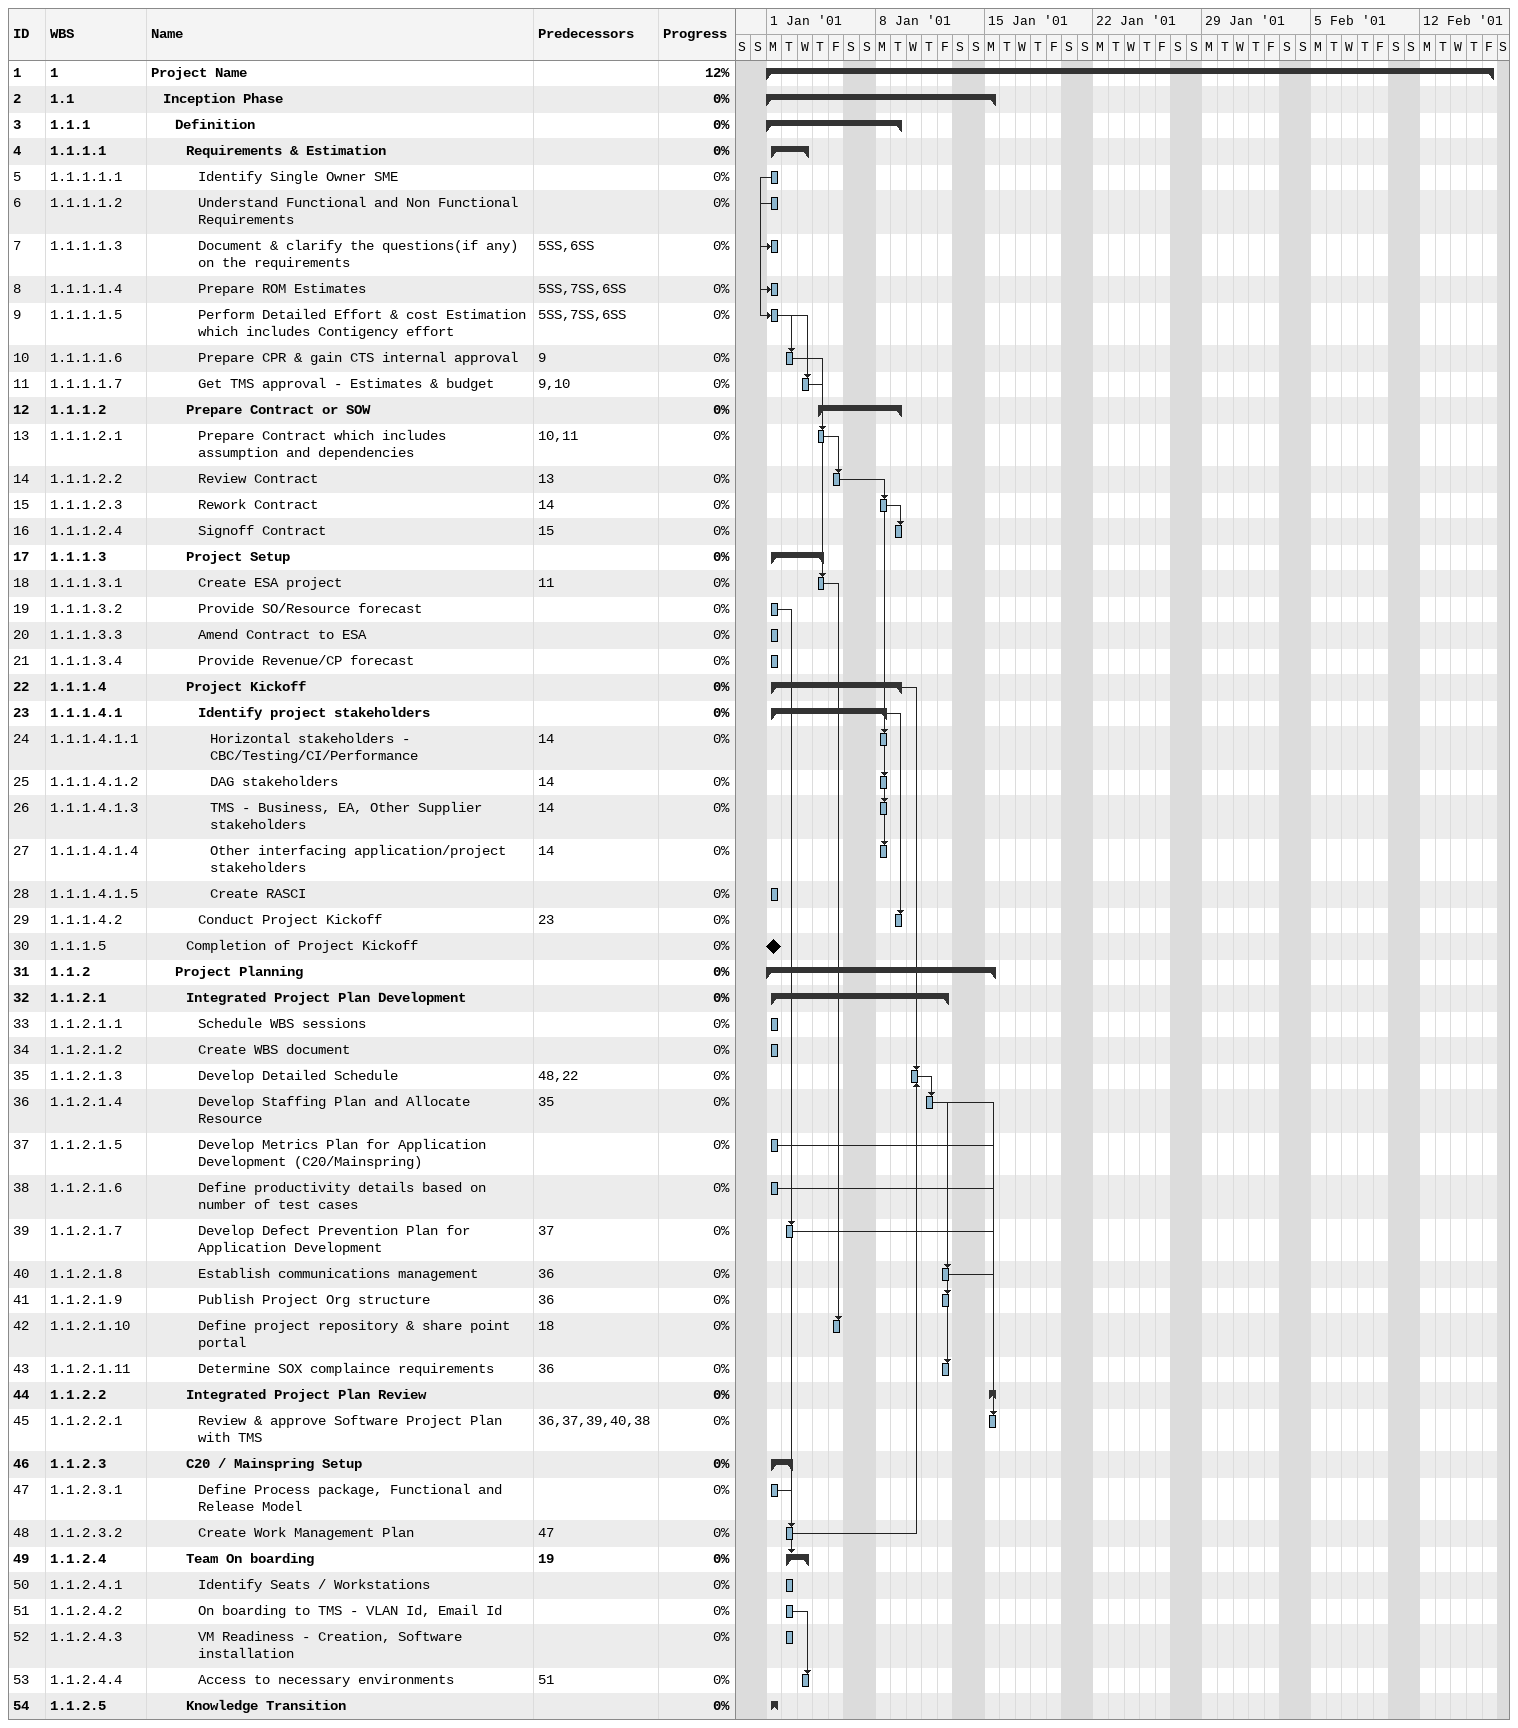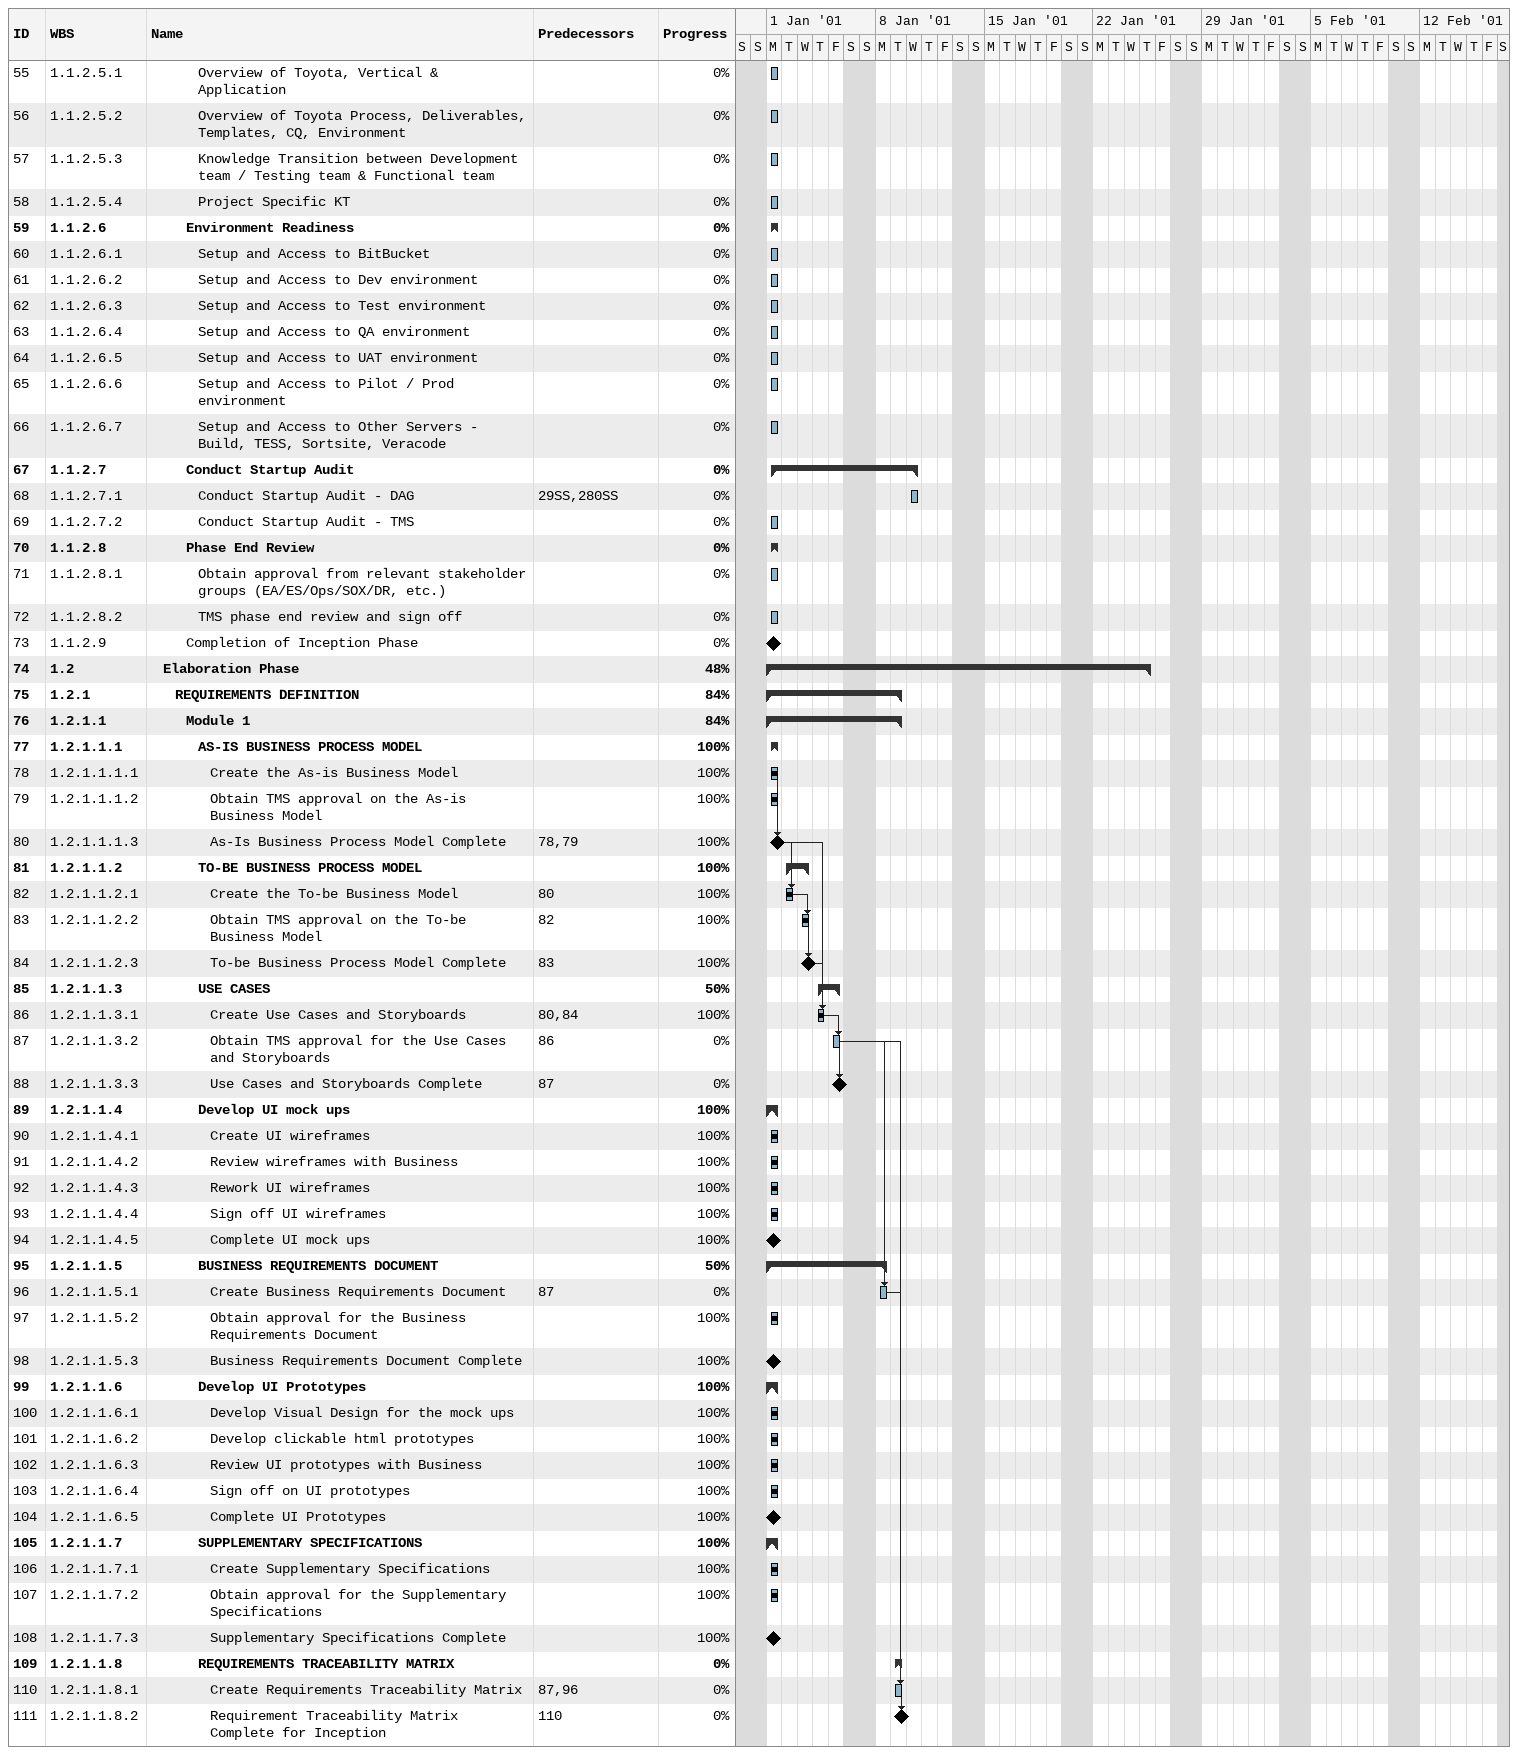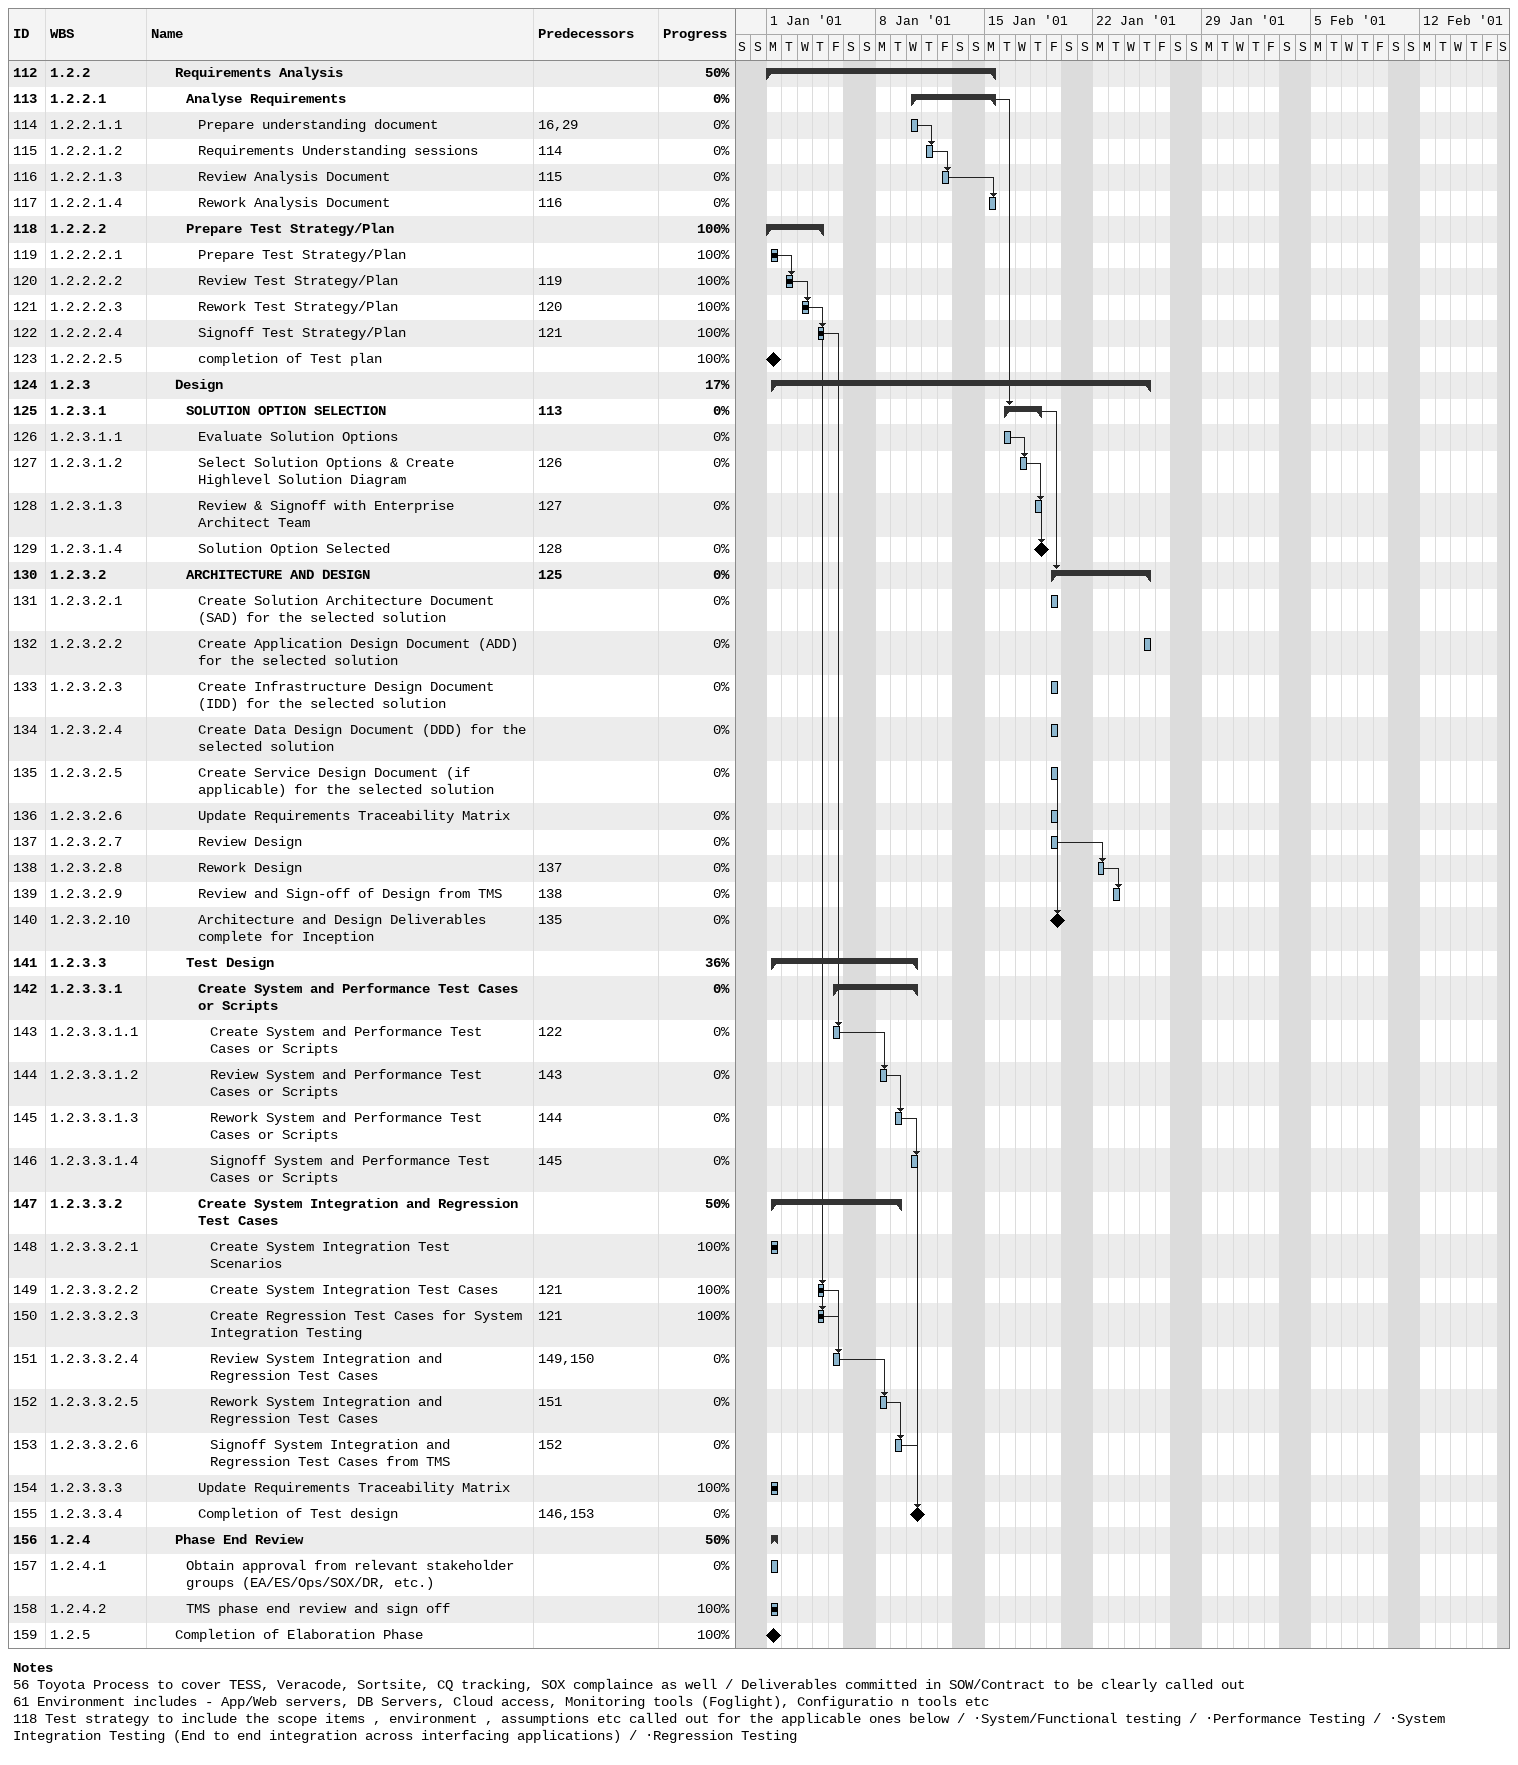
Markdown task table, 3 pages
| ID | WBS | Task | Start | Finish | Predecessors | % complete |
|---|---|---|---|---|---|---|
| 1 | 1 | **Project Name** | 2001-01-01 | 2001-02-16 |  | 12 |
| 2 | 1.1 | **Inception Phase** | 2001-01-01 | 2001-01-15 |  | 0 |
| 3 | 1.1.1 | **Definition** | 2001-01-01 | 2001-01-09 |  | 0 |
| 4 | 1.1.1.1 | **Requirements & Estimation** | 2001-01-01 | 2001-01-03 |  | 0 |
| 5 | 1.1.1.1.1 | Identify Single Owner SME | 2001-01-01 | 2001-01-01 |  | 0 |
| 6 | 1.1.1.1.2 | Understand Functional and Non Functional Requirements | 2001-01-01 | 2001-01-01 |  | 0 |
| 7 | 1.1.1.1.3 | Document & clarify the questions(if any) on the requirements | 2001-01-01 | 2001-01-01 | 5SS, 6SS | 0 |
| 8 | 1.1.1.1.4 | Prepare ROM Estimates | 2001-01-01 | 2001-01-01 | 5SS, 7SS, 6SS | 0 |
| 9 | 1.1.1.1.5 | Perform Detailed Effort & cost Estimation which includes Contigency effort | 2001-01-01 | 2001-01-01 | 5SS, 7SS, 6SS | 0 |
| 10 | 1.1.1.1.6 | Prepare CPR & gain CTS internal approval | 2001-01-02 | 2001-01-02 | 9 | 0 |
| 11 | 1.1.1.1.7 | Get TMS approval - Estimates & budget | 2001-01-03 | 2001-01-03 | 9, 10 | 0 |
| 12 | 1.1.1.2 | **Prepare Contract or SOW** | 2001-01-04 | 2001-01-09 |  | 0 |
| 13 | 1.1.1.2.1 | Prepare Contract which includes assumption and dependencies | 2001-01-04 | 2001-01-04 | 10, 11 | 0 |
| 14 | 1.1.1.2.2 | Review Contract | 2001-01-05 | 2001-01-05 | 13 | 0 |
| 15 | 1.1.1.2.3 | Rework Contract | 2001-01-08 | 2001-01-08 | 14 | 0 |
| 16 | 1.1.1.2.4 | Signoff Contract | 2001-01-09 | 2001-01-09 | 15 | 0 |
| 17 | 1.1.1.3 | **Project Setup** | 2001-01-01 | 2001-01-04 |  | 0 |
| 18 | 1.1.1.3.1 | Create ESA project | 2001-01-04 | 2001-01-04 | 11 | 0 |
| 19 | 1.1.1.3.2 | Provide SO/Resource forecast | 2001-01-01 | 2001-01-01 |  | 0 |
| 20 | 1.1.1.3.3 | Amend Contract to ESA | 2001-01-01 | 2001-01-01 |  | 0 |
| 21 | 1.1.1.3.4 | Provide Revenue/CP forecast | 2001-01-01 | 2001-01-01 |  | 0 |
| 22 | 1.1.1.4 | **Project Kickoff** | 2001-01-01 | 2001-01-09 |  | 0 |
| 23 | 1.1.1.4.1 | **Identify project stakeholders** | 2001-01-01 | 2001-01-08 |  | 0 |
| 24 | 1.1.1.4.1.1 | Horizontal stakeholders - CBC/Testing/CI/Performance | 2001-01-08 | 2001-01-08 | 14 | 0 |
| 25 | 1.1.1.4.1.2 | DAG stakeholders | 2001-01-08 | 2001-01-08 | 14 | 0 |
| 26 | 1.1.1.4.1.3 | TMS - Business, EA, Other Supplier stakeholders | 2001-01-08 | 2001-01-08 | 14 | 0 |
| 27 | 1.1.1.4.1.4 | Other interfacing application/project stakeholders | 2001-01-08 | 2001-01-08 | 14 | 0 |
| 28 | 1.1.1.4.1.5 | Create RASCI | 2001-01-01 | 2001-01-01 |  | 0 |
| 29 | 1.1.1.4.2 | Conduct Project Kickoff | 2001-01-09 | 2001-01-09 | 23 | 0 |
| 30 | 1.1.1.5 | Completion of Project Kickoff (milestone) | 2001-01-01 | 2001-01-01 |  | 0 |
| 31 | 1.1.2 | **Project Planning** | 2001-01-01 | 2001-01-15 |  | 0 |
| 32 | 1.1.2.1 | **Integrated Project Plan Development** | 2001-01-01 | 2001-01-12 |  | 0 |
| 33 | 1.1.2.1.1 | Schedule WBS sessions | 2001-01-01 | 2001-01-01 |  | 0 |
| 34 | 1.1.2.1.2 | Create WBS document | 2001-01-01 | 2001-01-01 |  | 0 |
| 35 | 1.1.2.1.3 | Develop Detailed Schedule | 2001-01-10 | 2001-01-10 | 48, 22 | 0 |
| 36 | 1.1.2.1.4 | Develop Staffing Plan and Allocate Resource | 2001-01-11 | 2001-01-11 | 35 | 0 |
| 37 | 1.1.2.1.5 | Develop Metrics Plan for Application Development (C20/Mainspring) | 2001-01-01 | 2001-01-01 |  | 0 |
| 38 | 1.1.2.1.6 | Define productivity details based on number of test cases | 2001-01-01 | 2001-01-01 |  | 0 |
| 39 | 1.1.2.1.7 | Develop Defect Prevention Plan for Application Development | 2001-01-02 | 2001-01-02 | 37 | 0 |
| 40 | 1.1.2.1.8 | Establish communications management | 2001-01-12 | 2001-01-12 | 36 | 0 |
| 41 | 1.1.2.1.9 | Publish Project Org structure | 2001-01-12 | 2001-01-12 | 36 | 0 |
| 42 | 1.1.2.1.10 | Define project repository & share point portal | 2001-01-05 | 2001-01-05 | 18 | 0 |
| 43 | 1.1.2.1.11 | Determine SOX complaince requirements | 2001-01-12 | 2001-01-12 | 36 | 0 |
| 44 | 1.1.2.2 | **Integrated Project Plan Review** | 2001-01-15 | 2001-01-15 |  | 0 |
| 45 | 1.1.2.2.1 | Review & approve Software Project Plan with TMS | 2001-01-15 | 2001-01-15 | 36, 37, 39, 40, 38 | 0 |
| 46 | 1.1.2.3 | **C20 / Mainspring Setup** | 2001-01-01 | 2001-01-02 |  | 0 |
| 47 | 1.1.2.3.1 | Define Process package, Functional and Release Model | 2001-01-01 | 2001-01-01 |  | 0 |
| 48 | 1.1.2.3.2 | Create Work Management Plan | 2001-01-02 | 2001-01-02 | 47 | 0 |
| 49 | 1.1.2.4 | **Team On boarding** | 2001-01-02 | 2001-01-03 | 19 | 0 |
| 50 | 1.1.2.4.1 | Identify Seats / Workstations | 2001-01-02 | 2001-01-02 |  | 0 |
| 51 | 1.1.2.4.2 | On boarding to TMS - VLAN Id, Email Id | 2001-01-02 | 2001-01-02 |  | 0 |
| 52 | 1.1.2.4.3 | VM Readiness - Creation, Software installation | 2001-01-02 | 2001-01-02 |  | 0 |
| 53 | 1.1.2.4.4 | Access to necessary environments | 2001-01-03 | 2001-01-03 | 51 | 0 |
| 54 | 1.1.2.5 | **Knowledge Transition** | 2001-01-01 | 2001-01-01 |  | 0 |
| 55 | 1.1.2.5.1 | Overview of Toyota, Vertical & Application | 2001-01-01 | 2001-01-01 |  | 0 |
| 56 | 1.1.2.5.2 | Overview of Toyota Process, Deliverables, Templates, CQ, Environment | 2001-01-01 | 2001-01-01 |  | 0 |
| 57 | 1.1.2.5.3 | Knowledge Transition between Development team / Testing team & Functional team | 2001-01-01 | 2001-01-01 |  | 0 |
| 58 | 1.1.2.5.4 | Project Specific KT | 2001-01-01 | 2001-01-01 |  | 0 |
| 59 | 1.1.2.6 | **Environment Readiness** | 2001-01-01 | 2001-01-01 |  | 0 |
| 60 | 1.1.2.6.1 | Setup and Access to BitBucket | 2001-01-01 | 2001-01-01 |  | 0 |
| 61 | 1.1.2.6.2 | Setup and Access to Dev environment | 2001-01-01 | 2001-01-01 |  | 0 |
| 62 | 1.1.2.6.3 | Setup and Access to Test environment | 2001-01-01 | 2001-01-01 |  | 0 |
| 63 | 1.1.2.6.4 | Setup and Access to QA environment | 2001-01-01 | 2001-01-01 |  | 0 |
| 64 | 1.1.2.6.5 | Setup and Access to UAT environment | 2001-01-01 | 2001-01-01 |  | 0 |
| 65 | 1.1.2.6.6 | Setup and Access to Pilot / Prod environment | 2001-01-01 | 2001-01-01 |  | 0 |
| 66 | 1.1.2.6.7 | Setup and Access to Other Servers - Build, TESS, Sortsite, Veracode | 2001-01-01 | 2001-01-01 |  | 0 |
| 67 | 1.1.2.7 | **Conduct Startup Audit** | 2001-01-01 | 2001-01-10 |  | 0 |
| 68 | 1.1.2.7.1 | Conduct Startup Audit - DAG | 2001-01-10 | 2001-01-10 | 29SS, 280SS | 0 |
| 69 | 1.1.2.7.2 | Conduct Startup Audit - TMS | 2001-01-01 | 2001-01-01 |  | 0 |
| 70 | 1.1.2.8 | **Phase End Review** | 2001-01-01 | 2001-01-01 |  | 0 |
| 71 | 1.1.2.8.1 | Obtain approval from relevant stakeholder groups (EA/ES/Ops/SOX/DR, etc.) | 2001-01-01 | 2001-01-01 |  | 0 |
| 72 | 1.1.2.8.2 | TMS phase end review and sign off | 2001-01-01 | 2001-01-01 |  | 0 |
| 73 | 1.1.2.9 | Completion of Inception Phase (milestone) | 2001-01-01 | 2001-01-01 |  | 0 |
| 74 | 1.2 | **Elaboration Phase** | 2001-01-01 | 2001-01-25 |  | 48 |
| 75 | 1.2.1 | **REQUIREMENTS DEFINITION** | 2001-01-01 | 2001-01-09 |  | 84 |
| 76 | 1.2.1.1 | **Module 1** | 2001-01-01 | 2001-01-09 |  | 84 |
| 77 | 1.2.1.1.1 | **AS-IS BUSINESS PROCESS MODEL** | 2001-01-01 | 2001-01-01 |  | 100 |
| 78 | 1.2.1.1.1.1 | Create the As-is Business Model | 2001-01-01 | 2001-01-01 |  | 100 |
| 79 | 1.2.1.1.1.2 | Obtain TMS approval on the As-is Business Model | 2001-01-01 | 2001-01-01 |  | 100 |
| 80 | 1.2.1.1.1.3 | As-Is Business Process Model Complete (milestone) | 2001-01-01 | 2001-01-01 | 78, 79 | 100 |
| 81 | 1.2.1.1.2 | **TO-BE BUSINESS PROCESS MODEL** | 2001-01-02 | 2001-01-03 |  | 100 |
| 82 | 1.2.1.1.2.1 | Create the To-be Business Model | 2001-01-02 | 2001-01-02 | 80 | 100 |
| 83 | 1.2.1.1.2.2 | Obtain TMS approval on the To-be Business Model | 2001-01-03 | 2001-01-03 | 82 | 100 |
| 84 | 1.2.1.1.2.3 | To-be Business Process Model Complete (milestone) | 2001-01-03 | 2001-01-03 | 83 | 100 |
| 85 | 1.2.1.1.3 | **USE CASES** | 2001-01-04 | 2001-01-05 |  | 50 |
| 86 | 1.2.1.1.3.1 | Create Use Cases and Storyboards | 2001-01-04 | 2001-01-04 | 80, 84 | 100 |
| 87 | 1.2.1.1.3.2 | Obtain TMS approval for the Use Cases and Storyboards | 2001-01-05 | 2001-01-05 | 86 | 0 |
| 88 | 1.2.1.1.3.3 | Use Cases and Storyboards Complete (milestone) | 2001-01-05 | 2001-01-05 | 87 | 0 |
| 89 | 1.2.1.1.4 | **Develop UI mock ups** | 2001-01-01 | 2001-01-01 |  | 100 |
| 90 | 1.2.1.1.4.1 | Create UI wireframes | 2001-01-01 | 2001-01-01 |  | 100 |
| 91 | 1.2.1.1.4.2 | Review wireframes with Business | 2001-01-01 | 2001-01-01 |  | 100 |
| 92 | 1.2.1.1.4.3 | Rework UI wireframes | 2001-01-01 | 2001-01-01 |  | 100 |
| 93 | 1.2.1.1.4.4 | Sign off UI wireframes | 2001-01-01 | 2001-01-01 |  | 100 |
| 94 | 1.2.1.1.4.5 | Complete UI mock ups (milestone) | 2001-01-01 | 2001-01-01 |  | 100 |
| 95 | 1.2.1.1.5 | **BUSINESS REQUIREMENTS DOCUMENT** | 2001-01-01 | 2001-01-08 |  | 50 |
| 96 | 1.2.1.1.5.1 | Create Business Requirements Document | 2001-01-08 | 2001-01-08 | 87 | 0 |
| 97 | 1.2.1.1.5.2 | Obtain approval for the Business Requirements Document | 2001-01-01 | 2001-01-01 |  | 100 |
| 98 | 1.2.1.1.5.3 | Business Requirements Document Complete (milestone) | 2001-01-01 | 2001-01-01 |  | 100 |
| 99 | 1.2.1.1.6 | **Develop UI Prototypes** | 2001-01-01 | 2001-01-01 |  | 100 |
| 100 | 1.2.1.1.6.1 | Develop Visual Design for the mock ups | 2001-01-01 | 2001-01-01 |  | 100 |
| 101 | 1.2.1.1.6.2 | Develop clickable html prototypes | 2001-01-01 | 2001-01-01 |  | 100 |
| 102 | 1.2.1.1.6.3 | Review UI prototypes with Business | 2001-01-01 | 2001-01-01 |  | 100 |
| 103 | 1.2.1.1.6.4 | Sign off on UI prototypes | 2001-01-01 | 2001-01-01 |  | 100 |
| 104 | 1.2.1.1.6.5 | Complete UI Prototypes (milestone) | 2001-01-01 | 2001-01-01 |  | 100 |
| 105 | 1.2.1.1.7 | **SUPPLEMENTARY SPECIFICATIONS** | 2001-01-01 | 2001-01-01 |  | 100 |
| 106 | 1.2.1.1.7.1 | Create Supplementary Specifications | 2001-01-01 | 2001-01-01 |  | 100 |
| 107 | 1.2.1.1.7.2 | Obtain approval for the Supplementary Specifications | 2001-01-01 | 2001-01-01 |  | 100 |
| 108 | 1.2.1.1.7.3 | Supplementary Specifications Complete (milestone) | 2001-01-01 | 2001-01-01 |  | 100 |
| 109 | 1.2.1.1.8 | **REQUIREMENTS TRACEABILITY MATRIX** | 2001-01-09 | 2001-01-09 |  | 0 |
| 110 | 1.2.1.1.8.1 | Create Requirements Traceability Matrix | 2001-01-09 | 2001-01-09 | 87, 96 | 0 |
| 111 | 1.2.1.1.8.2 | Requirement Traceability Matrix Complete for Inception (milestone) | 2001-01-09 | 2001-01-09 | 110 | 0 |
| 112 | 1.2.2 | **Requirements Analysis** | 2001-01-01 | 2001-01-15 |  | 50 |
| 113 | 1.2.2.1 | **Analyse Requirements** | 2001-01-10 | 2001-01-15 |  | 0 |
| 114 | 1.2.2.1.1 | Prepare understanding document | 2001-01-10 | 2001-01-10 | 16, 29 | 0 |
| 115 | 1.2.2.1.2 | Requirements Understanding sessions | 2001-01-11 | 2001-01-11 | 114 | 0 |
| 116 | 1.2.2.1.3 | Review Analysis Document | 2001-01-12 | 2001-01-12 | 115 | 0 |
| 117 | 1.2.2.1.4 | Rework Analysis Document | 2001-01-15 | 2001-01-15 | 116 | 0 |
| 118 | 1.2.2.2 | **Prepare Test Strategy/Plan** | 2001-01-01 | 2001-01-04 |  | 100 |
| 119 | 1.2.2.2.1 | Prepare Test Strategy/Plan | 2001-01-01 | 2001-01-01 |  | 100 |
| 120 | 1.2.2.2.2 | Review Test Strategy/Plan | 2001-01-02 | 2001-01-02 | 119 | 100 |
| 121 | 1.2.2.2.3 | Rework Test Strategy/Plan | 2001-01-03 | 2001-01-03 | 120 | 100 |
| 122 | 1.2.2.2.4 | Signoff Test Strategy/Plan | 2001-01-04 | 2001-01-04 | 121 | 100 |
| 123 | 1.2.2.2.5 | completion of Test plan (milestone) | 2001-01-01 | 2001-01-01 |  | 100 |
| 124 | 1.2.3 | **Design** | 2001-01-01 | 2001-01-25 |  | 17 |
| 125 | 1.2.3.1 | **SOLUTION OPTION SELECTION** | 2001-01-16 | 2001-01-18 | 113 | 0 |
| 126 | 1.2.3.1.1 | Evaluate Solution Options | 2001-01-16 | 2001-01-16 |  | 0 |
| 127 | 1.2.3.1.2 | Select Solution Options & Create Highlevel Solution Diagram | 2001-01-17 | 2001-01-17 | 126 | 0 |
| 128 | 1.2.3.1.3 | Review & Signoff with Enterprise Architect Team | 2001-01-18 | 2001-01-18 | 127 | 0 |
| 129 | 1.2.3.1.4 | Solution Option Selected (milestone) | 2001-01-18 | 2001-01-18 | 128 | 0 |
| 130 | 1.2.3.2 | **ARCHITECTURE AND DESIGN** | 2001-01-19 | 2001-01-25 | 125 | 0 |
| 131 | 1.2.3.2.1 | Create Solution Architecture Document (SAD) for the selected solution | 2001-01-19 | 2001-01-19 |  | 0 |
| 132 | 1.2.3.2.2 | Create Application Design Document (ADD) for the selected solution | 2001-01-25 | 2001-01-25 |  | 0 |
| 133 | 1.2.3.2.3 | Create Infrastructure Design Document (IDD) for the selected solution | 2001-01-19 | 2001-01-19 |  | 0 |
| 134 | 1.2.3.2.4 | Create Data Design Document (DDD) for the selected solution | 2001-01-19 | 2001-01-19 |  | 0 |
| 135 | 1.2.3.2.5 | Create Service Design Document (if applicable) for the selected solution | 2001-01-19 | 2001-01-19 |  | 0 |
| 136 | 1.2.3.2.6 | Update Requirements Traceability Matrix | 2001-01-19 | 2001-01-19 |  | 0 |
| 137 | 1.2.3.2.7 | Review Design | 2001-01-19 | 2001-01-19 |  | 0 |
| 138 | 1.2.3.2.8 | Rework Design | 2001-01-22 | 2001-01-22 | 137 | 0 |
| 139 | 1.2.3.2.9 | Review and Sign-off of Design from TMS | 2001-01-23 | 2001-01-23 | 138 | 0 |
| 140 | 1.2.3.2.10 | Architecture and Design Deliverables complete for Inception (milestone) | 2001-01-19 | 2001-01-19 | 135 | 0 |
| 141 | 1.2.3.3 | **Test Design** | 2001-01-01 | 2001-01-10 |  | 36 |
| 142 | 1.2.3.3.1 | **Create System and Performance Test Cases or Scripts** | 2001-01-05 | 2001-01-10 |  | 0 |
| 143 | 1.2.3.3.1.1 | Create System and Performance Test Cases or Scripts | 2001-01-05 | 2001-01-05 | 122 | 0 |
| 144 | 1.2.3.3.1.2 | Review System and Performance Test Cases or Scripts | 2001-01-08 | 2001-01-08 | 143 | 0 |
| 145 | 1.2.3.3.1.3 | Rework System and Performance Test Cases or Scripts | 2001-01-09 | 2001-01-09 | 144 | 0 |
| 146 | 1.2.3.3.1.4 | Signoff System and Performance Test Cases or Scripts | 2001-01-10 | 2001-01-10 | 145 | 0 |
| 147 | 1.2.3.3.2 | **Create System Integration and Regression Test Cases** | 2001-01-01 | 2001-01-09 |  | 50 |
| 148 | 1.2.3.3.2.1 | Create System Integration Test Scenarios | 2001-01-01 | 2001-01-01 |  | 100 |
| 149 | 1.2.3.3.2.2 | Create System Integration Test Cases | 2001-01-04 | 2001-01-04 | 121 | 100 |
| 150 | 1.2.3.3.2.3 | Create Regression Test Cases for System Integration Testing | 2001-01-04 | 2001-01-04 | 121 | 100 |
| 151 | 1.2.3.3.2.4 | Review System Integration and Regression Test Cases | 2001-01-05 | 2001-01-05 | 149, 150 | 0 |
| 152 | 1.2.3.3.2.5 | Rework System Integration and Regression Test Cases | 2001-01-08 | 2001-01-08 | 151 | 0 |
| 153 | 1.2.3.3.2.6 | Signoff System Integration and Regression Test Cases from TMS | 2001-01-09 | 2001-01-09 | 152 | 0 |
| 154 | 1.2.3.3.3 | Update Requirements Traceability Matrix | 2001-01-01 | 2001-01-01 |  | 100 |
| 155 | 1.2.3.3.4 | Completion of Test design (milestone) | 2001-01-10 | 2001-01-10 | 146, 153 | 0 |
| 156 | 1.2.4 | **Phase End Review** | 2001-01-01 | 2001-01-01 |  | 50 |
| 157 | 1.2.4.1 | Obtain approval from relevant stakeholder groups (EA/ES/Ops/SOX/DR, etc.) | 2001-01-01 | 2001-01-01 |  | 0 |
| 158 | 1.2.4.2 | TMS phase end review and sign off | 2001-01-01 | 2001-01-01 |  | 100 |
| 159 | 1.2.5 | Completion of Elaboration Phase (milestone) | 2001-01-01 | 2001-01-01 |  | 100 |

Notes
- 56: Toyota Process to cover TESS, Veracode, Sortsite, CQ tracking, SOX complaince as well / Deliverables committed in SOW/Contract to be clearly called out
- 61: Environment includes - App/Web servers, DB Servers, Cloud access, Monitoring tools (Foglight), Configuratio n tools etc
- 118: Test strategy to include the scope items , environment , assumptions etc called out for the applicable ones below / ·System/Functional testing / ·Performance Testing / ·System Integration Testing (End to end integration across interfacing applications) / ·Regression Testing
